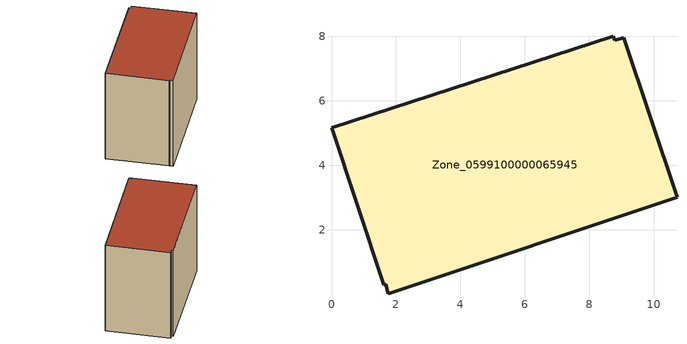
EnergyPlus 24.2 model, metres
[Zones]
Zone_0599100000065945
 floor ground (C_G): 1.68,0.31 1.62,0.29 0,5.16 8.75,8 8.79,7.88 9.07,7.96 10.72,3 1.77,0.02 z0.35
 wall outside (C_F): 10.72,3 9.07,7.96 8.79,7.88 8.75,8 0,5.16 1.62,0.29 1.68,0.31 1.77,0.02 10.72,3 z0.35:8.49
 roof outside (C_R): 1.77,0.02 10.72,3 9.07,7.96 8.79,7.88 8.75,8 0,5.16 1.62,0.29 1.68,0.31 z8.49
[BUILDING]
Pand.0599100000065945: North Axis=0; Terrain=City; Loads Convergence Tolerance Value=0.04; Temperature Convergence Tolerance Value=0.4; Solar Distribution=FullExterior; Maximum Number of Warmup Days=25; Minimum Number of Warmup Days=1
[Site:Location]
Rotterdam.The.Hague.AP_ZH_NLD Design_Conditions: Latitude=51.96; Longitude=4.45; Time Zone=1; Elevation=-4.5
[SITE:GROUNDTEMPERATURE:BUILDINGSURFACE]
18, 18, 18, 18, 18, 18, 18, 18, 18, 18, 18, 18
[MATERIAL] Thermal Absorptance=0.9; Solar Absorptance=0.7; Visible Absorptance=0.7
Name | Roughness | Thickness | Conductivity | Density | Specific Heat
G.TI.1965-1974 | MediumSmooth | 0.15 | 0.882353 | 540 | 1210
F.TI.1965-1974 | Rough | 0.3 | 0.697674 | 1920 | 840
R.TI.1965-1974 | MediumRough | 0.2 | 0.232558 | 1500 | 1000
[CONSTRUCTION]
C_G: G.TI.1965-1974
C_F: F.TI.1965-1974
C_R: R.TI.1965-1974
[ZONE]
Zone_0599100000065945: Type=1; Multiplier=1; Ceiling Height=Autocalculate; Volume=Autocalculate; Floor Area=autocalculate; Part of Total Floor Area=Yes
[ZONEINFILTRATION:DESIGNFLOWRATE]
Infil_Zone_0599100000065945: Zone or ZoneList or Space or SpaceList=Zone_0599100000065945; Schedule=AlwaysOn; Design Flow Rate Calculation Method=Flow/Area; Flow Rate per Floor Area=0.003; Constant Term Coefficient=1; Temperature Term Coefficient=0; Velocity Term Coefficient=0; Velocity Squared Term Coefficient=0
[HVACTEMPLATE:ZONE:IDEALLOADSAIRSYSTEM]
Zone_0599100000065945: Maximum Heating Supply Air Temperature=50; Minimum Cooling Supply Air Temperature=13; Maximum Heating Supply Air Humidity Ratio=0.0156; Minimum Cooling Supply Air Humidity Ratio=0.0077; Heating Limit=NoLimit; Cooling Limit=NoLimit; Dehumidification Control Type=ConstantSensibleHeatRatio; Cooling Sensible Heat Ratio=0.7; Dehumidification Setpoint=60; Humidification Control Type=None; Humidification Setpoint=30; Outdoor Air Method=None; Outdoor Air Flow Rate per Person=0.00944; Outdoor Air Flow Rate per Zone Floor Area=0; Outdoor Air Flow Rate per Zone=0; Demand Controlled Ventilation Type=None; Outdoor Air Economizer Type=NoEconomizer; Heat Recovery Type=None; Sensible Heat Recovery Effectiveness=0.7; Latent Heat Recovery Effectiveness=0.65
[ZONECONTROL:THERMOSTAT]
ThermostatControl_Zone_0599100000065945: Zone or ZoneList=Zone_0599100000065945; Control Type Schedule=DualSetpointControlType; Control 1=Thermostat_Zone_0599100000065945; Temperature Difference Between Cutout And Setpoint=0
[THERMOSTATSETPOINT:DUALSETPOINT]
Thermostat_Zone_0599100000065945: Heating Setpoint Temperature Schedule=HeatingSetpoint_Zone_0599100000065945; Cooling Setpoint Temperature Schedule=CoolingSetpoint_Zone_0599100000065945
[SCHEDULE:COMPACT]
HeatingSetpoint_Zone_0599100000065945: Through: 12/31, For: AllDays, Until: 24:00, 21
CoolingSetpoint_Zone_0599100000065945: Through: 12/31, For: AllDays, Until: 24:00, 24
DualSetpointControlType: Through: 12/31, For: AllDays, Until: 24:00, 4
AlwaysOn: Through: 12/31, For: AllDays, Until: 24:00, 1
